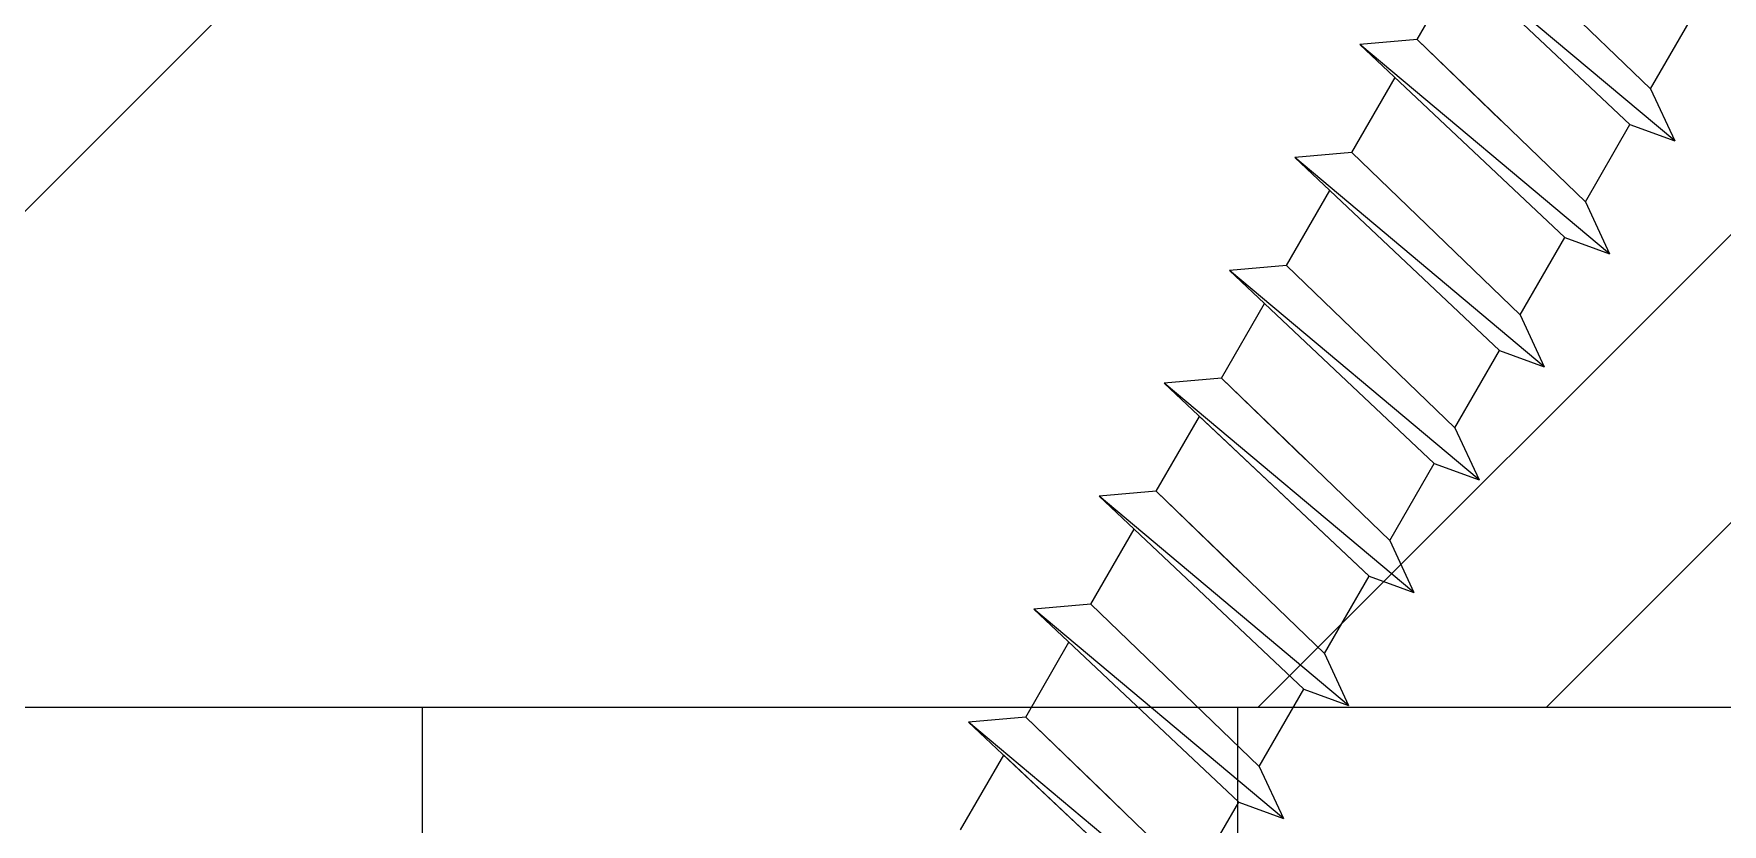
# Model space of a CAD drawing. Header units: inches. Extents: x -2661 to 42767, y -1222 to 9099.
# Drawn here: x 732.647 to 733.941, y 2757.803 to 2758.409 of the extents above; entities that cross this region are included whole.
import ezdxf

# ---------------------------------------------------------------- set-up
doc = ezdxf.new("R2010")
doc.units = ezdxf.units.IN
doc.header["$LTSCALE"] = 12
doc.header["$MEASUREMENT"] = 0
for name, color, linetype in [('S-ANNO-NOTE', 4, 'CONTINUOUS'), ('S-FASTENERS', 2, 'CONTINUOUS'), ('S-SIMPSON', 2, 'CONTINUOUS'), ('S-WOOD', 3, 'CONTINUOUS')]:
    doc.layers.add(name, color=color, linetype=linetype)
doc.layers.add('S-HATCH1', color=1, linetype='CONTINUOUS', transparency=0.5)

# ---------------------------------------------------------------- blocks, each defined once
blk = doc.blocks.new('SDS.25X6-f')
at = {"layer": 'S-SIMPSON', "color": 1}
for p, q in [((-0.087, -3.4249), (-0.087, -3.4912)), ((-0.087, -3.4249), (-0.087, -3.4912)), ((-0.087, -3.4249), (-0.087, -3.4912)), ((-0.087, -3.4249), (-0.087, -3.4912)), ((-0.087, -3.4249), (-0.087, -3.4912)), ((-0.087, -3.4249), (-0.087, -3.4912)), ((-0.087, -3.4249), (-0.087, -3.4912)), ((-0.087, -3.4249), (-0.087, -3.4912)), ((-0.087, -3.4249), (-0.087, -3.4912)), ((-0.087, -3.4249), (-0.087, -3.4912)), ((-0.087, -3.4249), (-0.087, -3.4912)), ((-0.087, -3.4249), (-0.087, -3.4912)), ((-0.123, -3.4997), (0.087, -3.45)), ((-0.123, -3.4997), (0.087, -3.45)), ((-0.123, -3.4997), (0.087, -3.45)), ((-0.123, -3.4997), (0.087, -3.45)), ((-0.123, -3.4997), (0.087, -3.45)), ((-0.123, -3.4997), (0.087, -3.45)), ((-0.123, -3.4997), (0.087, -3.45)), ((-0.123, -3.4997), (0.087, -3.45)), ((-0.087, -3.4912), (0.087, -3.45)), ((0.123, -3.4563), (-0.123, -3.4997)), ((0.123, -3.4563), (-0.123, -3.4997)), ((0.123, -3.4563), (-0.123, -3.4997)), ((0.123, -3.4563), (-0.123, -3.4997)), ((0.123, -3.4563), (-0.123, -3.4997)), ((0.123, -3.4563), (-0.123, -3.4997)), ((0.123, -3.4563), (-0.123, -3.4997)), ((0.123, -3.4563), (-0.123, -3.4997)), ((0.123, -3.4563), (-0.123, -3.4997)), ((-0.087, -3.5249), (0.087, -3.4816)), ((-0.087, -3.5249), (0.087, -3.4816)), ((-0.087, -3.5249), (0.087, -3.4816)), ((-0.087, -3.5249), (0.087, -3.4816)), ((-0.087, -3.5249), (0.087, -3.4816)), ((-0.087, -3.5249), (0.087, -3.4816)), ((-0.087, -3.5249), (0.087, -3.4816)), ((-0.087, -3.5249), (0.087, -3.4816)), ((-0.087, -3.5249), (0.087, -3.4816)), ((0.087, -3.4816), (0.087, -3.55)), ((0.087, -3.4816), (0.087, -3.55)), ((0.087, -3.4816), (0.087, -3.55)), ((0.087, -3.4816), (0.087, -3.55)), ((0.087, -3.4816), (0.087, -3.55)), ((0.087, -3.4816), (0.087, -3.55)), ((0.087, -3.4816), (0.087, -3.55)), ((0.087, -3.4816), (0.087, -3.55)), ((0.087, -3.4816), (0.087, -3.55)), ((0.087, -3.4816), (0.087, -3.55)), ((0.087, -3.4816), (0.087, -3.55)), ((0.087, -3.4816), (0.087, -3.55)), ((0.087, -3.4816), (0.087, -3.55)), ((-0.087, -3.5249), (-0.123, -3.4997)), ((-0.087, -3.5249), (-0.123, -3.4997)), ((-0.087, -3.5249), (-0.123, -3.4997)), ((-0.087, -3.5249), (-0.123, -3.4997)), ((-0.087, -3.5249), (-0.123, -3.4997)), ((-0.087, -3.5249), (-0.123, -3.4997)), ((-0.087, -3.5249), (-0.123, -3.4997)), ((-0.087, -3.5249), (-0.123, -3.4997)), ((-0.087, -3.5249), (-0.123, -3.4997)), ((-0.087, -3.5249), (-0.123, -3.4997)), ((-0.087, -3.5249), (-0.123, -3.4997)), ((-0.087, -3.5249), (-0.123, -3.4997)), ((-0.087, -3.5249), (-0.123, -3.4997)), ((-0.087, -3.5249), (0.013, -3.5)), ((-0.087, -3.5249), (0.013, -3.5)), ((-0.087, -3.5249), (0.013, -3.5)), ((-0.087, -3.5249), (0, -3.5032)), ((-0.087, -3.5249), (-0.087, -3.5912)), ((-0.087, -3.5249), (-0.087, -3.5912)), ((-0.087, -3.5249), (-0.087, -3.5912)), ((-0.087, -3.5249), (-0.087, -3.5912)), ((-0.087, -3.5249), (-0.087, -3.5912)), ((-0.087, -3.5249), (-0.087, -3.5912)), ((-0.087, -3.5249), (-0.087, -3.5912)), ((-0.087, -3.5249), (-0.087, -3.5912)), ((-0.087, -3.5249), (-0.087, -3.5912)), ((-0.087, -3.5249), (-0.087, -3.5912)), ((-0.087, -3.5249), (-0.087, -3.5912)), ((-0.123, -3.5997), (0.087, -3.55)), ((-0.123, -3.5997), (0.087, -3.55)), ((-0.123, -3.5997), (0.087, -3.55)), ((-0.123, -3.5997), (0.087, -3.55)), ((-0.123, -3.5997), (0.087, -3.55)), ((-0.123, -3.5997), (0.087, -3.55)), ((-0.123, -3.5997), (0.087, -3.55)), ((-0.123, -3.5997), (0.087, -3.55)), ((-0.123, -3.5997), (0.087, -3.55)), ((0.123, -3.5563), (-0.123, -3.5997)), ((0.123, -3.5563), (-0.123, -3.5997)), ((0.123, -3.5563), (-0.123, -3.5997)), ((0.123, -3.5563), (-0.123, -3.5997)), ((0.123, -3.5563), (-0.123, -3.5997)), ((0.123, -3.5563), (-0.123, -3.5997)), ((0.123, -3.5563), (-0.123, -3.5997)), ((0.123, -3.5563), (-0.123, -3.5997)), ((0.123, -3.5563), (-0.123, -3.5997)), ((0.087, -3.55), (0.123, -3.5563)), ((0.087, -3.55), (0.123, -3.5563)), ((0.087, -3.55), (0.123, -3.5563)), ((0.087, -3.55), (0.123, -3.5563)), ((0.087, -3.55), (0.123, -3.5563)), ((0.087, -3.55), (0.123, -3.5563)), ((0.087, -3.55), (0.123, -3.5563)), ((0.087, -3.55), (0.123, -3.5563)), ((0.087, -3.55), (0.123, -3.5563)), ((0.087, -3.5816), (0.123, -3.5563)), ((0.087, -3.5816), (0.123, -3.5563)), ((0.087, -3.5816), (0.123, -3.5563)), ((0.087, -3.5816), (0.123, -3.5563)), ((0.087, -3.5816), (0.123, -3.5563)), ((0.087, -3.5816), (0.123, -3.5563)), ((0.087, -3.5816), (0.123, -3.5563)), ((0.087, -3.5816), (0.123, -3.5563)), ((0.087, -3.5816), (0.123, -3.5563)), ((-0.087, -3.6249), (0.087, -3.5816)), ((-0.087, -3.6249), (0.087, -3.5816)), ((-0.087, -3.6249), (0.087, -3.5816)), ((-0.087, -3.6249), (0.087, -3.5816)), ((-0.087, -3.6249), (0.087, -3.5816)), ((-0.087, -3.6249), (0.087, -3.5816)), ((-0.087, -3.6249), (0.087, -3.5816)), ((-0.087, -3.6249), (0.087, -3.5816)), ((-0.087, -3.6249), (0.087, -3.5816)), ((0.087, -3.5816), (0.087, -3.65)), ((0.087, -3.5816), (0.087, -3.65)), ((0.087, -3.5816), (0.087, -3.65)), ((0.087, -3.5816), (0.087, -3.65)), ((0.087, -3.5816), (0.087, -3.65)), ((0.087, -3.5816), (0.087, -3.65)), ((0.087, -3.5816), (0.087, -3.65)), ((0.087, -3.5816), (0.087, -3.65)), ((0.087, -3.5816), (0.087, -3.65)), ((0.087, -3.5816), (0.087, -3.65)), ((0.087, -3.5816), (0.087, -3.65)), ((-0.087, -3.6249), (-0.123, -3.5997)), ((-0.087, -3.6249), (-0.123, -3.5997)), ((-0.087, -3.6249), (-0.123, -3.5997)), ((-0.087, -3.6249), (-0.123, -3.5997)), ((-0.087, -3.6249), (-0.123, -3.5997)), ((-0.087, -3.6249), (-0.123, -3.5997)), ((-0.087, -3.6249), (-0.123, -3.5997)), ((-0.087, -3.6249), (-0.123, -3.5997)), ((-0.087, -3.6249), (-0.123, -3.5997)), ((-0.087, -3.6249), (-0.087, -3.6912)), ((-0.087, -3.6249), (-0.087, -3.6912)), ((-0.087, -3.6249), (-0.087, -3.6912)), ((-0.087, -3.6249), (-0.087, -3.6912)), ((-0.087, -3.6249), (-0.087, -3.6912)), ((-0.087, -3.6249), (-0.087, -3.6912)), ((-0.087, -3.6249), (-0.087, -3.6912)), ((-0.087, -3.6249), (-0.087, -3.6912)), ((-0.087, -3.6249), (-0.087, -3.6912)), ((-0.087, -3.6249), (-0.087, -3.6912)), ((-0.087, -3.6249), (-0.087, -3.6912)), ((-0.123, -3.6997), (0.087, -3.65)), ((-0.123, -3.6997), (0.087, -3.65)), ((-0.123, -3.6997), (0.087, -3.65)), ((-0.123, -3.6997), (0.087, -3.65)), ((-0.123, -3.6997), (0.087, -3.65)), ((-0.123, -3.6997), (0.087, -3.65)), ((-0.123, -3.6997), (0.087, -3.65)), ((-0.123, -3.6997), (0.087, -3.65)), ((-0.123, -3.6997), (0.087, -3.65)), ((-0.123, -3.6997), (0.087, -3.65)), ((-0.123, -3.6997), (0.087, -3.65)), ((0.087, -3.65), (0.123, -3.6563)), ((0.087, -3.65), (0.123, -3.6563)), ((0.087, -3.65), (0.123, -3.6563)), ((0.087, -3.65), (0.123, -3.6563)), ((0.087, -3.65), (0.123, -3.6563)), ((0.087, -3.65), (0.123, -3.6563)), ((0.087, -3.65), (0.123, -3.6563)), ((0.087, -3.65), (0.123, -3.6563)), ((0.087, -3.65), (0.123, -3.6563)), ((0.087, -3.65), (0.123, -3.6563)), ((0.087, -3.65), (0.123, -3.6563)), ((0.123, -3.6563), (-0.123, -3.6997)), ((0.123, -3.6563), (-0.123, -3.6997)), ((0.123, -3.6563), (-0.123, -3.6997)), ((0.123, -3.6563), (-0.123, -3.6997)), ((0.123, -3.6563), (-0.123, -3.6997)), ((0.123, -3.6563), (-0.123, -3.6997)), ((0.123, -3.6563), (-0.123, -3.6997)), ((0.123, -3.6563), (-0.123, -3.6997)), ((0.123, -3.6563), (-0.123, -3.6997)), ((0.123, -3.6563), (-0.123, -3.6997)), ((0.123, -3.6563), (-0.123, -3.6997)), ((0.087, -3.6816), (0.123, -3.6563)), ((0.087, -3.6816), (0.123, -3.6563)), ((0.087, -3.6816), (0.123, -3.6563)), ((0.087, -3.6816), (0.123, -3.6563)), ((0.087, -3.6816), (0.123, -3.6563)), ((0.087, -3.6816), (0.123, -3.6563)), ((0.087, -3.6816), (0.123, -3.6563)), ((0.087, -3.6816), (0.123, -3.6563)), ((0.087, -3.6816), (0.123, -3.6563)), ((0.087, -3.6816), (0.123, -3.6563)), ((0.087, -3.6816), (0.123, -3.6563)), ((-0.087, -3.7249), (0.087, -3.6816)), ((-0.087, -3.7249), (0.087, -3.6816)), ((-0.087, -3.7249), (0.087, -3.6816)), ((-0.087, -3.7249), (0.087, -3.6816)), ((-0.087, -3.7249), (0.087, -3.6816)), ((-0.087, -3.7249), (0.087, -3.6816)), ((-0.087, -3.7249), (0.087, -3.6816)), ((-0.087, -3.7249), (0.087, -3.6816)), ((-0.087, -3.7249), (0.087, -3.6816)), ((-0.087, -3.7249), (0.087, -3.6816)), ((-0.087, -3.7249), (0.087, -3.6816)), ((0.087, -3.6816), (0.087, -3.75)), ((0.087, -3.6816), (0.087, -3.75)), ((0.087, -3.6816), (0.087, -3.75)), ((0.087, -3.6816), (0.087, -3.75)), ((0.087, -3.6816), (0.087, -3.75)), ((0.087, -3.6816), (0.087, -3.75)), ((0.087, -3.6816), (0.087, -3.75)), ((0.087, -3.6816), (0.087, -3.75)), ((-0.087, -3.7249), (-0.123, -3.6997)), ((-0.087, -3.7249), (-0.123, -3.6997)), ((-0.087, -3.7249), (-0.123, -3.6997)), ((-0.087, -3.7249), (-0.123, -3.6997)), ((-0.087, -3.7249), (-0.123, -3.6997)), ((-0.087, -3.7249), (-0.123, -3.6997)), ((-0.087, -3.7249), (-0.123, -3.6997)), ((-0.087, -3.7249), (-0.123, -3.6997)), ((-0.087, -3.7249), (-0.123, -3.6997)), ((-0.087, -3.7249), (-0.123, -3.6997)), ((-0.087, -3.7249), (-0.123, -3.6997)), ((-0.087, -3.7249), (-0.123, -3.6997)), ((-0.087, -3.7249), (-0.123, -3.6997)), ((-0.087, -3.7249), (0, -3.7032)), ((-0.087, -3.7249), (0, -3.7032)), ((-0.087, -3.7249), (-0.087, -3.7912)), ((-0.087, -3.7249), (-0.087, -3.7912)), ((-0.087, -3.7249), (-0.087, -3.7912)), ((-0.087, -3.7249), (-0.087, -3.7912)), ((-0.087, -3.7249), (-0.087, -3.7912)), ((-0.087, -3.7249), (-0.087, -3.7912)), ((-0.087, -3.7249), (-0.087, -3.7912)), ((-0.087, -3.7249), (-0.087, -3.7912)), ((-0.087, -3.7249), (-0.087, -3.7912)), ((-0.087, -3.7249), (-0.087, -3.7912)), ((-0.123, -3.7997), (0.087, -3.75)), ((-0.123, -3.7997), (0.087, -3.75)), ((-0.123, -3.7997), (0.087, -3.75)), ((-0.123, -3.7997), (0.087, -3.75)), ((-0.123, -3.7997), (0.087, -3.75)), ((-0.123, -3.7997), (0.087, -3.75)), ((-0.123, -3.7997), (0.087, -3.75)), ((-0.123, -3.7997), (0.087, -3.75)), ((-0.087, -3.7912), (0.087, -3.75)), ((0.087, -3.75), (0.123, -3.7563)), ((0.087, -3.75), (0.123, -3.7563)), ((0.087, -3.75), (0.123, -3.7563)), ((0.087, -3.75), (0.123, -3.7563)), ((0.087, -3.75), (0.123, -3.7563)), ((0.087, -3.75), (0.123, -3.7563)), ((0.087, -3.75), (0.123, -3.7563)), ((0.087, -3.75), (0.123, -3.7563)), ((0.087, -3.75), (0.123, -3.7563)), ((0.123, -3.7563), (-0.123, -3.7997)), ((0.123, -3.7563), (-0.123, -3.7997)), ((0.123, -3.7563), (-0.123, -3.7997)), ((0.123, -3.7563), (-0.123, -3.7997)), ((0.123, -3.7563), (-0.123, -3.7997)), ((0.123, -3.7563), (-0.123, -3.7997)), ((0.123, -3.7563), (-0.123, -3.7997)), ((0.123, -3.7563), (-0.123, -3.7997)), ((0.123, -3.7563), (-0.123, -3.7997)), ((0.087, -3.7816), (0.123, -3.7563)), ((0.087, -3.7816), (0.123, -3.7563)), ((0.087, -3.7816), (0.123, -3.7563)), ((0.087, -3.7816), (0.123, -3.7563)), ((0.087, -3.7816), (0.123, -3.7563)), ((0.087, -3.7816), (0.123, -3.7563)), ((0.087, -3.7816), (0.123, -3.7563)), ((0.087, -3.7816), (0.123, -3.7563)), ((0.087, -3.7816), (0.123, -3.7563)), ((-0.087, -3.8249), (0.087, -3.7816)), ((-0.087, -3.8249), (0.087, -3.7816)), ((-0.087, -3.8249), (0.087, -3.7816)), ((-0.087, -3.8249), (0.087, -3.7816)), ((-0.087, -3.8249), (0.087, -3.7816)), ((-0.087, -3.8249), (0.087, -3.7816)), ((-0.087, -3.8249), (0.087, -3.7816)), ((-0.087, -3.8249), (0.087, -3.7816)), ((-0.087, -3.8249), (0.087, -3.7816)), ((0.087, -3.7816), (0.087, -3.85)), ((0.087, -3.7816), (0.087, -3.85)), ((0.087, -3.7816), (0.087, -3.85)), ((0.087, -3.7816), (0.087, -3.85)), ((0.087, -3.7816), (0.087, -3.85)), ((0.087, -3.7816), (0.087, -3.85)), ((0.087, -3.7816), (0.087, -3.85)), ((0.087, -3.7816), (0.087, -3.85)), ((0.087, -3.7816), (0.087, -3.85)), ((-0.087, -3.8249), (-0.123, -3.7997)), ((-0.087, -3.8249), (-0.123, -3.7997)), ((-0.087, -3.8249), (-0.123, -3.7997)), ((-0.087, -3.8249), (-0.123, -3.7997)), ((-0.087, -3.8249), (-0.123, -3.7997)), ((-0.087, -3.8249), (-0.123, -3.7997)), ((-0.087, -3.8249), (-0.123, -3.7997)), ((-0.087, -3.8249), (-0.123, -3.7997)), ((-0.087, -3.8249), (-0.123, -3.7997)), ((-0.087, -3.8249), (-0.123, -3.7997)), ((-0.087, -3.8249), (0, -3.8032)), ((-0.087, -3.8249), (-0.087, -3.8912)), ((-0.087, -3.8249), (-0.087, -3.8912)), ((-0.087, -3.8249), (-0.087, -3.8912)), ((-0.087, -3.8249), (-0.087, -3.8912)), ((-0.087, -3.8249), (-0.087, -3.8912)), ((-0.087, -3.8249), (-0.087, -3.8912)), ((-0.087, -3.8249), (-0.087, -3.8912)), ((-0.087, -3.8249), (-0.087, -3.8912)), ((-0.123, -3.8997), (0.087, -3.85)), ((-0.123, -3.8997), (0.087, -3.85)), ((-0.123, -3.8997), (0.087, -3.85)), ((-0.123, -3.8997), (0.087, -3.85)), ((-0.123, -3.8997), (0.087, -3.85)), ((-0.123, -3.8997), (0.087, -3.85)), ((0.123, -3.8563), (-0.123, -3.8997)), ((0.123, -3.8563), (-0.123, -3.8997)), ((0.123, -3.8563), (-0.123, -3.8997)), ((0.123, -3.8563), (-0.123, -3.8997)), ((0.123, -3.8563), (-0.123, -3.8997)), ((0.123, -3.8563), (-0.123, -3.8997)), ((0.087, -3.85), (0.123, -3.8563)), ((0.087, -3.85), (0.123, -3.8563)), ((0.087, -3.85), (0.123, -3.8563)), ((0.087, -3.85), (0.123, -3.8563)), ((0.087, -3.85), (0.123, -3.8563)), ((0.087, -3.85), (0.123, -3.8563)), ((0.087, -3.8816), (0.123, -3.8563)), ((0.087, -3.8816), (0.123, -3.8563)), ((0.087, -3.8816), (0.123, -3.8563)), ((0.087, -3.8816), (0.123, -3.8563)), ((0.087, -3.8816), (0.123, -3.8563)), ((0.087, -3.8816), (0.123, -3.8563)), ((-0.087, -3.9249), (0.087, -3.8816)), ((-0.087, -3.9249), (0.087, -3.8816)), ((-0.087, -3.9249), (0.087, -3.8816)), ((-0.087, -3.9249), (0.087, -3.8816)), ((-0.087, -3.9249), (0.087, -3.8816)), ((-0.087, -3.9249), (0.087, -3.8816)), ((0.087, -3.8816), (0.087, -3.95)), ((0.087, -3.8816), (0.087, -3.95)), ((0.087, -3.8816), (0.087, -3.95)), ((0.087, -3.8816), (0.087, -3.95)), ((0.087, -3.8816), (0.087, -3.95)), ((0.087, -3.8816), (0.087, -3.95)), ((0.087, -3.8816), (0.087, -3.95)), ((-0.087, -3.9249), (-0.123, -3.8997)), ((-0.087, -3.9249), (-0.123, -3.8997)), ((-0.087, -3.9249), (-0.123, -3.8997)), ((-0.087, -3.9249), (-0.123, -3.8997)), ((-0.087, -3.9249), (-0.123, -3.8997)), ((-0.087, -3.9249), (-0.123, -3.8997)), ((-0.087, -3.9249), (-0.087, -3.9912)), ((-0.087, -3.9249), (-0.087, -3.9912)), ((-0.087, -3.9249), (-0.087, -3.9912)), ((-0.087, -3.9249), (-0.087, -3.9912)), ((-0.087, -3.9249), (-0.087, -3.9912)), ((-0.087, -3.9249), (-0.087, -3.9912)), ((-0.087, -3.9249), (-0.087, -3.9912)), ((-0.123, -3.9997), (0.087, -3.95)), ((-0.123, -3.9997), (0.087, -3.95)), ((-0.123, -3.9997), (0.087, -3.95)), ((-0.123, -3.9997), (0.087, -3.95)), ((-0.123, -3.9997), (0.087, -3.95)), ((-0.123, -3.9997), (0.087, -3.95)), ((-0.123, -3.9997), (0.087, -3.95)), ((0.123, -3.9563), (-0.123, -3.9997)), ((0.123, -3.9563), (-0.123, -3.9997)), ((0.123, -3.9563), (-0.123, -3.9997)), ((0.123, -3.9563), (-0.123, -3.9997)), ((0.123, -3.9563), (-0.123, -3.9997)), ((0.123, -3.9563), (-0.123, -3.9997)), ((0.123, -3.9563), (-0.123, -3.9997)), ((0.087, -3.95), (0.123, -3.9563)), ((0.087, -3.95), (0.123, -3.9563)), ((0.087, -3.95), (0.123, -3.9563)), ((0.087, -3.95), (0.123, -3.9563)), ((0.087, -3.95), (0.123, -3.9563)), ((0.087, -3.95), (0.123, -3.9563)), ((0.087, -3.95), (0.123, -3.9563)), ((0.087, -3.9816), (0.123, -3.9563)), ((0.087, -3.9816), (0.123, -3.9563)), ((0.087, -3.9816), (0.123, -3.9563)), ((0.087, -3.9816), (0.123, -3.9563)), ((0.087, -3.9816), (0.123, -3.9563)), ((0.087, -3.9816), (0.123, -3.9563)), ((0.087, -3.9816), (0.123, -3.9563)), ((-0.087, -4.0249), (0.087, -3.9816)), ((-0.087, -4.0249), (0.087, -3.9816)), ((-0.087, -4.0249), (0.087, -3.9816)), ((-0.087, -4.0249), (0.087, -3.9816)), ((-0.087, -4.0249), (0.087, -3.9816)), ((-0.087, -4.0249), (0.087, -3.9816)), ((-0.087, -4.0249), (0.087, -3.9816)), ((0.087, -3.9816), (0.087, -4.05)), ((0.087, -3.9816), (0.087, -4.05)), ((0.087, -3.9816), (0.087, -4.05)), ((0.087, -3.9816), (0.087, -4.05)), ((0.087, -3.9816), (0.087, -4.05)), ((0.087, -3.9816), (0.087, -4.05)), ((0.087, -3.9816), (0.087, -4.05)), ((0.087, -3.9816), (0.087, -4.05)), ((0.087, -3.9816), (0.087, -4.05)), ((0.087, -3.9816), (0.087, -4.05)), ((0.087, -3.9816), (0.087, -4.05)), ((0.087, -3.9816), (0.087, -4.05)), ((0.087, -3.9816), (0.087, -4.05)), ((0.087, -3.9816), (0.087, -4.05)), ((-0.087, -4.0249), (-0.123, -3.9997)), ((-0.087, -4.0249), (-0.123, -3.9997)), ((-0.087, -4.0249), (-0.123, -3.9997)), ((-0.087, -4.0249), (-0.123, -3.9997)), ((-0.087, -4.0249), (-0.123, -3.9997)), ((-0.087, -4.0249), (-0.123, -3.9997)), ((-0.087, -4.0249), (-0.123, -3.9997)), ((-0.087, -4.0249), (-0.123, -3.9997)), ((-0.087, -4.0249), (0, -4.0032)), ((-0.087, -4.0249), (-0.087, -4.0912)), ((-0.087, -4.0249), (-0.087, -4.0912)), ((-0.087, -4.0249), (-0.087, -4.0912)), ((-0.087, -4.0249), (-0.087, -4.0912)), ((-0.087, -4.0249), (-0.087, -4.0912)), ((-0.087, -4.0249), (-0.087, -4.0912)), ((-0.087, -4.0249), (-0.087, -4.0912)), ((-0.087, -4.0249), (-0.087, -4.0912)), ((-0.123, -4.0997), (0.087, -4.05)), ((-0.123, -4.0997), (0.087, -4.05)), ((-0.123, -4.0997), (0.087, -4.05)), ((-0.123, -4.0997), (0.087, -4.05)), ((-0.123, -4.0997), (0.087, -4.05)), ((-0.123, -4.0997), (0.087, -4.05)), ((0.087, -4.05), (0.123, -4.0563)), ((0.087, -4.05), (0.123, -4.0563)), ((0.087, -4.05), (0.123, -4.0563)), ((0.087, -4.05), (0.123, -4.0563)), ((0.087, -4.05), (0.123, -4.0563)), ((0.087, -4.05), (0.123, -4.0563)), ((0.123, -4.0563), (-0.123, -4.0997)), ((0.123, -4.0563), (-0.123, -4.0997)), ((0.123, -4.0563), (-0.123, -4.0997)), ((0.123, -4.0563), (-0.123, -4.0997)), ((0.123, -4.0563), (-0.123, -4.0997)), ((0.123, -4.0563), (-0.123, -4.0997)), ((0.087, -4.0816), (0.123, -4.0563)), ((0.087, -4.0816), (0.123, -4.0563)), ((0.087, -4.0816), (0.123, -4.0563)), ((0.087, -4.0816), (0.123, -4.0563)), ((0.087, -4.0816), (0.123, -4.0563)), ((0.087, -4.0816), (0.123, -4.0563)), ((-0.087, -4.1249), (0.087, -4.0816)), ((-0.087, -4.1249), (0.087, -4.0816)), ((-0.087, -4.1249), (0.087, -4.0816)), ((-0.087, -4.1249), (0.087, -4.0816)), ((-0.087, -4.1249), (0.087, -4.0816)), ((-0.087, -4.1249), (0.087, -4.0816)), ((0.087, -4.0816), (0.087, -4.15)), ((0.087, -4.0816), (0.087, -4.15)), ((0.087, -4.0816), (0.087, -4.15)), ((0.087, -4.0816), (0.087, -4.15)), ((0.087, -4.0816), (0.087, -4.15)), ((0.087, -4.0816), (0.087, -4.15)), ((0.087, -4.0816), (0.087, -4.15)), ((-0.087, -4.1249), (-0.123, -4.0997)), ((-0.087, -4.1249), (-0.123, -4.0997)), ((-0.087, -4.1249), (-0.123, -4.0997)), ((-0.087, -4.1249), (-0.123, -4.0997)), ((-0.087, -4.1249), (-0.123, -4.0997)), ((-0.087, -4.1249), (-0.123, -4.0997)), ((-0.087, -4.1249), (-0.123, -4.0997)), ((-0.087, -4.1249), (0, -4.1032)), ((-0.087, -4.1249), (-0.087, -4.1912)), ((-0.087, -4.1249), (-0.087, -4.1912)), ((-0.087, -4.1249), (-0.087, -4.1912)), ((-0.087, -4.1249), (-0.087, -4.1912)), ((-0.087, -4.1249), (-0.087, -4.1912)), ((-0.087, -4.1249), (-0.087, -4.1912)), ((-0.087, -4.1249), (-0.087, -4.1912)), ((-0.123, -4.1997), (0.087, -4.15)), ((-0.123, -4.1997), (0.087, -4.15)), ((-0.123, -4.1997), (0.087, -4.15)), ((0.087, -4.15), (0.123, -4.1563)), ((0.087, -4.15), (0.123, -4.1563)), ((0.087, -4.15), (0.123, -4.1563)), ((0.123, -4.1563), (-0.123, -4.1997)), ((0.123, -4.1563), (-0.123, -4.1997)), ((0.123, -4.1563), (-0.123, -4.1997)), ((0.087, -4.1816), (0.123, -4.1563)), ((0.087, -4.1816), (0.123, -4.1563)), ((0.087, -4.1816), (0.123, -4.1563)), ((-0.087, -4.2249), (0.087, -4.1816)), ((-0.087, -4.2249), (0.087, -4.1816)), ((-0.087, -4.2249), (0.087, -4.1816)), ((0.087, -4.1816), (0.087, -4.25)), ((0.087, -4.1816), (0.087, -4.25)), ((0.087, -4.1816), (0.087, -4.25)), ((0.087, -4.1816), (0.087, -4.25)), ((0.087, -4.1816), (0.087, -4.25))]:
    blk.add_line(p, q, dxfattribs=at)
blk = doc.blocks.new('*U1812')
at = {"layer": 'S-FASTENERS'}
blk.add_blockref('SDS.25X6-f', (0, 0), dxfattribs=at)
blk = doc.blocks.new('STRONG WALL TO STEEL BEAM')
at = {"layer": 'S-HATCH1'}
h = blk.add_hatch(dxfattribs=at)
h.set_pattern_fill('ANSI33', color=252, scale=5, angle=45, style=0)
h.set_pattern_definition([(90, (-3512.6809, -1651.4798), (-1.25, 2e-16), []), (90, (-3512.0559, -1650.8548), (-1.25, 2e-16), [0.625, -0.3125])])
h.paths.add_polyline_path([(-2.0125, -3.8813), (0.0188, -3.8813), (0.0092, -3.9019), (0.05, -3.8897), (0.0881, -3.9557), (0.0667, -4.0015), (0.1075, -3.9893), (0.1456, -4.0553), (0.1242, -4.1011), (0.165, -4.0889), (0.168, -4.094), (0.1528, -4.1506), (0.1517, -4.1513), (0.2747, -4.3644), (0.3181, -4.3393), (0.5254, -4.2196), (0.3983, -3.9994), (0.3942, -4.0028), (0.3438, -3.9984), (0.3045, -3.9303), (0.3629, -3.8813), (2.0125, -3.8813), (2.0125, -4.5049), (1.7852, -4.5049), (1.7848, -4.512), (1.7289, -4.5193), (1.7109, -4.4911), (1.6993, -4.5232), (1.6788, -4.5259), (1.6177, -4.5259), (1.5987, -4.4833), (1.5834, -4.5259), (1.5027, -4.5259), (1.4837, -4.4833), (1.4684, -4.5259), (1.3877, -4.5259), (1.3687, -4.4833), (1.3534, -4.5259), (1.2727, -4.5259), (1.2537, -4.4833), (1.2384, -4.5259), (1.1577, -4.5259), (1.1387, -4.4833), (1.1234, -4.5259), (1.0427, -4.5259), (1.0255, -4.4874), (1.0084, -4.5259), (0.9277, -4.5259), (0.9105, -4.4874), (0.8934, -4.5259), (1.0042, -4.5259, -0.075394), (0.968, -4.7128), (0.9852, -4.6743), (1.0659, -4.6743), (1.0848, -4.7168), (1.1002, -4.6743), (1.1809, -4.6743), (1.1998, -4.7168), (1.2152, -4.6743), (1.2959, -4.6743), (1.3148, -4.7168), (1.3302, -4.6743), (1.4109, -4.6743), (1.4298, -4.7168), (1.4452, -4.6743), (1.5259, -4.6743), (1.5448, -4.7168), (1.5602, -4.6743), (1.6409, -4.6743), (1.6601, -4.7176), (1.6752, -4.6743), (1.7133, -4.6743), (1.7561, -4.6799), (1.7731, -4.7101), (1.7747, -4.6834), (1.8417, -4.6959), (1.8417, -4.6952), (2.0125, -4.6952), (2.0125, -5.5112), (1.7852, -5.5112), (1.7848, -5.5182), (1.7289, -5.5256), (1.7109, -5.4974), (1.6993, -5.5295), (1.6788, -5.5322), (1.6177, -5.5322), (1.5987, -5.4896), (1.5834, -5.5322), (1.5027, -5.5322), (1.4837, -5.4896), (1.4684, -5.5322), (1.3877, -5.5322), (1.3687, -5.4896), (1.3534, -5.5322), (1.2727, -5.5322), (1.2537, -5.4896), (1.2384, -5.5322), (1.1577, -5.5322), (1.1387, -5.4896), (1.1234, -5.5322), (1.0427, -5.5322), (1.0255, -5.4936), (1.0368, -5.5374, -0.964139), (1.0544, -5.5445), (1.0856, -5.6371), (1.072, -5.6746, -1), (1.0542, -5.6682), (1.0514, -5.6481), (1.0848, -5.7231), (1.1002, -5.6805), (1.1809, -5.6805), (1.1998, -5.7231), (1.2152, -5.6805), (1.2959, -5.6805), (1.3148, -5.7231), (1.3302, -5.6805), (1.4109, -5.6805), (1.4298, -5.7231), (1.4452, -5.6805), (1.5259, -5.6805), (1.5448, -5.7231), (1.5602, -5.6805), (1.6409, -5.6805), (1.6601, -5.7238), (1.6752, -5.6805), (1.7133, -5.6805), (1.7561, -5.6861), (1.7731, -5.7164), (1.7747, -5.6896), (1.8417, -5.7021), (1.8417, -5.7015), (2.0125, -5.7014), (2.0125, -6.6131), (1.725, -6.6131), (1.725, -6.8774, -0.240705), (1.7072, -6.9049), (1.5976, -6.9682), (1.6264, -7.018), (1.6697, -6.993), (1.725, -7.0888), (1.725, -7.3004), (2.0125, -7.3004), (2.0125, -21.275), (0.1986, -21.275), (0.0093, -20.4966), (-0.3692, -22.0534), (-0.5585, -21.275), (-2.0125, -21.2751)])
h.paths.add_polyline_path([(0.661, -5.6227, -1), (0.6707, -5.5957, -1), (0.6805, -5.5686, -1), (0.6902, -5.5416, -0.692233), (0.6899, -5.5146, -1.214738), (0.6621, -5.5358, -1), (0.6523, -5.5629, -1), (0.6425, -5.5899, -1), (0.6328, -5.617, -1), (0.623, -5.644, -0.958993), (0.6144, -5.6715, -0.377555), (0.6222, -5.6888, -0.487127), (0.6414, -5.6768, -1), (0.6512, -5.6498, -1)], flags=0)
h.paths.add_polyline_path([(0.776, -5.6227, -1), (0.7857, -5.5957, -1), (0.7955, -5.5686, -1), (0.8052, -5.5416, -0.692233), (0.8049, -5.5146, -1.214738), (0.7771, -5.5358, -1), (0.7673, -5.5629, -1), (0.7575, -5.5899, -1), (0.7478, -5.617, -1), (0.738, -5.644, -1), (0.7283, -5.6711, -0.692233), (0.7287, -5.698, -1.214738), (0.7565, -5.6769, -1), (0.7662, -5.6498, -1)], flags=0)
h.paths.add_polyline_path([(0.891, -5.6227, -1), (0.9007, -5.5957, -1), (0.9105, -5.5686, -1), (0.9202, -5.5416, -0.692233), (0.9199, -5.5146, -1.214738), (0.8921, -5.5358, -1), (0.8823, -5.5629, -1), (0.8725, -5.5899, -1), (0.8628, -5.617, -1), (0.853, -5.644, -1), (0.8433, -5.6711, -0.692233), (0.8437, -5.698, -1.214738), (0.8715, -5.6769, -1), (0.8812, -5.6498, -1)], flags=0)
h.paths.add_polyline_path([(0.5157, -5.6265), (0.4505, -5.6063), (0.5157, -5.5894, -1.428148)], flags=16)
h.paths.add_polyline_path([(0.5295, -5.6478), (0.5295, -5.6477), (0.5298, -5.6469)], flags=16)
h.paths.add_polyline_path([(0.5669, -5.5813, 0.185657), (0.5467, -5.5989), (0.5494, -5.58), (0.5518, -5.5695)], flags=16)
h.paths.add_polyline_path([(0.5496, -5.5783, 0.250572), (0.5473, -5.5589), (0.5524, -5.5595)], flags=16)
h.paths.add_polyline_path([(0.7209, -5.6805), (0.7398, -5.7231), (0.7552, -5.6805), (0.8359, -5.6805), (0.8548, -5.7231), (0.8702, -5.6805), (0.9509, -5.6805), (0.9698, -5.7231), (1.0386, -5.5322), (0.9277, -5.5322), (0.9087, -5.4896), (0.8934, -5.5322), (0.8127, -5.5322), (0.7937, -5.4896), (0.7784, -5.5322), (0.6977, -5.5322), (0.6787, -5.4896), (0.6173, -5.66, -0.583681), (0.6008, -5.661), (0.6115, -5.6649), (0.6305, -5.7075), (0.6402, -5.6805)], flags=16)
h.paths.add_polyline_path([(0.7032, -5.5322), (0.6634, -5.5322), (0.6805, -5.4936), (0.6814, -5.5242), (0.6915, -5.538, -0.399901)], flags=0)
h.paths.add_polyline_path([(0.9549, -5.6805), (0.957, -5.6746, -0.399901), (0.9453, -5.6805)], flags=0)
h.paths.add_polyline_path([(0.661, -4.6165, -1), (0.6707, -4.5894, -1), (0.6805, -4.5624, -1), (0.6902, -4.5353, -0.692233), (0.6899, -4.5084, -1.214738), (0.6621, -4.5295, -1), (0.6523, -4.5566, -1), (0.6425, -4.5837, -1), (0.6328, -4.6107, -1), (0.623, -4.6378, -0.958993), (0.6144, -4.6652, -0.377555), (0.6222, -4.6826, -0.487127), (0.6414, -4.6706, -1), (0.6512, -4.6436, -1)], flags=0)
h.paths.add_polyline_path([(0.776, -4.6165, -1), (0.7857, -4.5894, -1), (0.7955, -4.5624, -1), (0.8052, -4.5353, -0.692233), (0.8049, -4.5084, -1.214738), (0.7771, -4.5295, -1), (0.7673, -4.5566, -1), (0.7575, -4.5837, -1), (0.7478, -4.6107, -1), (0.738, -4.6378, -1), (0.7283, -4.6649, -0.692233), (0.7287, -4.6918, -1.214738), (0.7565, -4.6706, -1), (0.7662, -4.6436, -1)], flags=0)
h.paths.add_polyline_path([(0.891, -4.6165, -1), (0.9007, -4.5894, -1), (0.9105, -4.5624, -1), (0.9202, -4.5353, -1.51243), (0.8823, -4.5566, -1), (0.8725, -4.5837, -1), (0.8628, -4.6107, -1), (0.853, -4.6378, -1), (0.8433, -4.6649, -0.692233), (0.8437, -4.6918, -1.214738), (0.8715, -4.6706, -1), (0.8812, -4.6436, -1)], flags=16)
h.paths.add_polyline_path([(0.5157, -4.6203), (0.4505, -4.6001), (0.5157, -4.5831, -1.428148)], flags=16)
h.paths.add_polyline_path([(0.5295, -4.6415), (0.5295, -4.6414), (0.5298, -4.6406)], flags=16)
h.paths.add_polyline_path([(0.5669, -4.575, 0.185657), (0.5467, -4.5926), (0.5494, -4.5738), (0.5518, -4.5632)], flags=16)
h.paths.add_polyline_path([(0.5496, -4.5721, 0.250572), (0.5473, -4.5526), (0.5524, -4.5533)], flags=16)
h.paths.add_polyline_path([(0.7209, -4.6743), (0.7398, -4.7168), (0.7552, -4.6743), (0.8359, -4.6743), (0.8548, -4.7168), (0.842, -4.6684, -0.399901), (0.8303, -4.6743), (0.7552, -4.6743), (0.8065, -4.5318, -0.399901), (0.8182, -4.5259), (0.8127, -4.5259), (0.7937, -4.4833), (0.7784, -4.5259), (0.6977, -4.5259), (0.6787, -4.4833), (0.6173, -4.6538, -0.583681), (0.6008, -4.6548), (0.6115, -4.6587), (0.6305, -4.7012), (0.6402, -4.6743)], flags=16)
h.paths.add_polyline_path([(0.7032, -4.5259), (0.6634, -4.5259), (0.6805, -4.4874), (0.6814, -4.5179), (0.6915, -4.5318, -0.399901)], flags=0)
h.paths.add_polyline_path([(0.8702, -4.6743), (0.853, -4.7128), (0.8522, -4.6822), (0.855, -4.6743)], flags=16)
at = {"layer": 'S-WOOD'}
h = blk.add_hatch(dxfattribs=at)
h.set_pattern_fill('PLAST', color=1, scale=5, angle=45, style=0)
h.set_pattern_definition([(45, (-2068.164, -776.1547), (-0.8838835, 0.8838835), []), (45, (-2068.2745, -776.0442), (-0.8838835, 0.8838835), []), (45, (-2068.385, -775.9337), (-0.8838835, 0.8838835), [])])
h.paths.add_polyline_path([(2.0125, -3.8813), (-2.0125, -3.8813), (-2.0125, -3), (2.0125, -3)])
blk.add_lwpolyline([(2.0125, -3.8813), (-2.0125, -3.8813), (-2.0125, -3), (2.0125, -3)], close=True, dxfattribs=at)
at = {"layer": 'S-SIMPSON', "xscale": -0.9999999999999994, "rotation": 150}
blk.add_blockref('*U1812', (-1.9877, -6.9849), dxfattribs=at)

msp = doc.modelspace()

# ---------------------------------------------------------------- block references
at = {"layer": 'S-ANNO-NOTE'}
msp.add_blockref('STRONG WALL TO STEEL BEAM', (733.70792, 2761.7735), dxfattribs=at)

doc.saveas('drawing.dxf')
